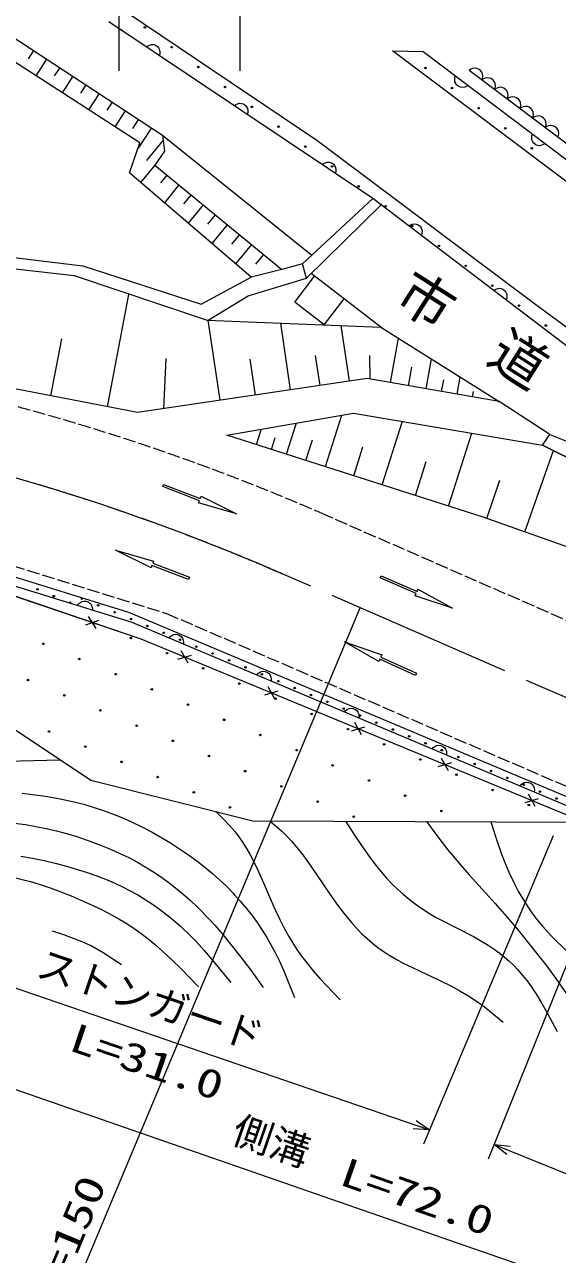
# Model space of a CAD drawing. Units: millimetres, scale not verified. Extents: x -64763 to 575237, y -104041 to 255959.
# Drawn here: x 390985 to 424929, y 117036 to 195314 of the extents above; entities that cross this region are included whole.
import ezdxf
from ezdxf.enums import TextEntityAlignment as Align

# ---------------------------------------------------------------- set-up
doc = ezdxf.new("R2010")
doc.units = ezdxf.units.MM
doc.header["$LTSCALE"] = 1000
doc.linetypes.add('CHAIN', pattern=[18.5, 12, -1.5, 3.5, -1.5])
doc.linetypes.add('USER1', pattern=[1, 0.8, -0.2])
for name, color, linetype, lineweight in [('M-BGD', 7, 'Continuous', 13), ('M-BMK-LINE', 2, 'Continuous', 13), ('M-STR-HTXT', 7, 'Continuous', 13)]:
    doc.layers.add(name, color=color, linetype=linetype, lineweight=lineweight)
doc.layers.add('M-BMK-HTXT', color=7, linetype='Continuous')
doc.styles.add('ＭＳ ゴシック', font='')
doc.styles.get('ＭＳ ゴシック').set_extended_font_data('MS Gothic')

# ---------------------------------------------------------------- blocks, each defined once
blk = doc.blocks.new('BUHIN2')
at = {"color": 7, "linetype": 'Continuous', "lineweight": 13}
blk.add_lwpolyline([(0, 500), (115, 460), (212, 400), (322, 305), (382, 195), (418, 78), (418, -78), (382, -195), (322, -305), (212, -402), (115, -462), (0, -500)], dxfattribs=at)
blk = doc.blocks.new('BUHIN3')
at = {"color": 7, "linetype": 'Continuous', "lineweight": 13}
blk.add_lwpolyline([(0, -500), (115, -462.5), (212.5, -402.5), (322.5, -305), (382.5, -195), (420, -77.5), (420, 77.5), (382.5, 195), (322.5, 305), (212.5, 402.5), (115, 460), (0, 500)], dxfattribs=at)
blk = doc.blocks.new('BUHIN4')
at = {"color": 7, "linetype": 'Continuous', "lineweight": 13}
for p, q in [((-282, 350), (282, -350)), ((-282, -350), (282, 350))]:
    blk.add_line(p, q, dxfattribs=at)
blk = doc.blocks.new('BUHIN13')
at = {"color": 7, "linetype": 'Continuous', "lineweight": 13}
blk.add_lwpolyline([(-288, -1000), (0, 0), (285, -1000)], dxfattribs=at)

msp = doc.modelspace()

# ---------------------------------------------------------------- linework, layer by layer
at = {"layer": 'M-BGD'}
for p, q in [((398327, 187781), (385850, 195832)), ((387377, 196404), (399776, 188277)), ((397456, 196128), (409605, 187957)), ((413161, 184251), (396349, 195488)), ((391559, 193663), (391210, 193130)), ((428840, 182807), (414433, 193645)), ((414433, 193645), (416379, 193602)), ((416379, 193602), (445827, 171368)), ((392392, 193117), (391698, 192059)), ((393225, 192571), (392880, 192044)), ((394059, 192024), (393373, 190978)), ((437050, 179022), (419316, 192400)), ((394896, 191476), (394555, 190955)), ((395734, 190927), (395055, 189892)), ((396567, 190381), (396229, 189866)), ((397400, 189835), (396729, 188812)), ((398232, 189289), (397851, 188708)), ((399065, 188744), (398211, 187441)), ((399811, 187961), (398752, 186670)), ((399776, 188277), (409277, 180637)), ((399776, 188277), (399891, 187247)), ((409605, 187957), (423546, 177502)), ((397678, 185874), (398327, 187781)), ((399891, 187247), (399280, 186370)), ((399280, 186370), (398380, 185272)), ((399280, 186370), (407369, 179731)), ((405423, 179235), (397678, 185874)), ((400050, 185738), (399641, 185240)), ((400819, 185107), (399891, 183977)), ((401589, 184475), (401118, 183902)), ((408691, 180092), (413161, 184251)), ((429362, 171932), (413161, 184251)), ((402359, 183843), (401404, 182680)), ((403129, 183211), (402645, 182621)), ((408944, 179182), (413698, 183843)), ((403900, 182578), (402918, 181382)), ((372793, 181792), (394142, 179336)), ((376108, 182209), (394703, 179967)), ((404670, 181946), (404172, 181340)), ((405440, 181314), (404431, 180085)), ((406213, 180680), (405702, 180057)), ((408691, 180092), (407369, 179731)), ((408944, 179182), (408691, 180092)), ((394142, 179336), (402625, 176508)), ((394703, 179967), (402240, 177513)), ((407369, 179731), (405423, 179235)), ((408194, 177653), (409457, 179300)), ((413678, 176060), (409237, 179469)), ((402240, 177513), (405423, 179235)), ((405226, 178044), (408944, 179182)), ((396262, 170989), (397637, 178131)), ((402688, 176506), (405226, 178044)), ((410079, 176206), (411342, 177853)), ((410079, 176206), (408194, 177653)), ((423546, 177502), (460437, 150352)), ((402625, 176508), (413678, 176060)), ((403443, 171400), (402688, 176506)), ((407930, 172064), (407300, 176319)), ((411681, 172619), (411156, 176162)), ((413678, 176060), (421224, 171322)), ((414306, 172523), (414798, 175357)), ((392664, 171682), (393362, 175313)), ((398178, 170620), (381158, 173896)), ((399846, 170867), (400008, 174063)), ((405687, 171732), (405348, 174020)), ((409805, 172341), (409521, 174260)), ((412996, 172751), (412988, 174247)), ((416573, 172130), (416904, 174035)), ((415440, 172326), (415645, 173511)), ((412801, 172785), (398178, 170620)), ((421224, 171322), (412801, 172785)), ((417554, 171959), (417685, 172711)), ((418535, 171789), (418727, 172890)), ((419521, 171618), (419581, 171967)), ((424440, 169222), (421224, 171322)), ((403864, 169190), (411949, 170591)), ((407664, 167973), (408300, 169959)), ((410146, 167179), (411197, 170461)), ((411949, 170591), (423970, 168543)), ((413757, 166023), (415050, 170063)), ((420197, 163961), (403864, 169190)), ((405768, 168580), (406087, 169575)), ((417999, 164665), (419485, 169307)), ((423970, 168543), (424440, 169222)), ((424440, 169222), (428413, 167640)), ((406716, 168277), (406955, 169022)), ((408905, 167576), (409327, 168893)), ((411952, 166601), (412538, 168431)), ((423970, 168543), (427690, 166710)), ((427690, 166710), (423970, 168543)), ((415878, 165344), (416573, 167514)), ((422847, 163024), (424676, 168195)), ((399788, 165911), (399842, 166050)), ((399842, 166050), (402174, 165149)), ((420434, 163877), (421257, 166314)), ((402120, 165010), (399788, 165911)), ((402174, 165149), (402228, 165289)), ((402228, 165289), (404479, 164179)), ((402066, 164870), (402120, 165010)), ((404479, 164179), (402066, 164870)), ((432541, 159595), (420197, 163961)), ((385357, 161725), (397596, 157909)), ((399041, 160747), (396787, 161851)), ((396787, 161851), (399202, 161168)), ((397848, 157261), (385789, 160969)), ((399095, 160888), (399041, 160747)), ((401429, 159994), (399095, 160888)), ((399202, 161168), (399148, 161028)), ((399148, 161028), (401483, 160134)), ((398419, 156201), (385940, 160430)), ((398419, 156201), (385987, 160397)), ((401483, 160134), (401429, 159994)), ((413632, 160090), (413691, 160228)), ((415924, 159094), (413632, 160090)), ((413691, 160228), (415984, 159231)), ((415864, 158956), (415924, 159094)), ((418247, 158166), (415864, 158956)), ((415984, 159231), (416044, 159369)), ((416044, 159369), (418247, 158166)), ((397596, 157909), (426324, 145849)), ((425784, 145489), (397848, 157261)), ((426059, 144790), (398419, 156201)), ((426059, 144790), (398419, 156201)), ((413548, 154785), (411366, 156024)), ((411366, 156024), (413735, 155195)), ((413735, 155195), (413672, 155058)), ((413672, 155058), (415948, 154024)), ((413610, 154922), (413548, 154785)), ((415886, 153887), (413610, 154922)), ((415948, 154024), (415886, 153887)), ((389891, 150772), (395198, 147213)), ((395198, 147213), (405536, 144636)), ((405536, 144636), (426156, 144541))]:
    msp.add_line(p, q, dxfattribs=at)
at = {"layer": 'M-BGD', "linetype": 'USER1'}
for p, q in [((457342, 143469), (410178, 164088)), ((385423, 162366), (400131, 157791)), ((400023, 157838), (428349, 145596))]:
    msp.add_line(p, q, dxfattribs=at)
at = {"layer": 'M-BGD'}
for points in [[(379773, 147796), (380784, 147989), (381807, 148163), (382794, 148293), (383439, 148350), (384097, 148388), (384976, 148414), (385867, 148419), (387802, 148408), (389252, 148417), (390710, 148446), (393244, 148524)], [(390834, 146384), (391500, 146317), (392164, 146229), (392815, 146124), (393473, 145996), (394117, 145851), (394758, 145686), (395488, 145471), (396085, 145269), (396684, 145044), (397285, 144796), (397887, 144526), (398500, 144229), (399105, 143913), (400280, 143235), (400863, 142859), (401433, 142467), (401959, 142082), (402472, 141681), (402948, 141284), (403412, 140872), (403839, 140465), (404253, 140044), (404342, 139949), (404725, 139525), (405099, 139079), (405452, 138629), (405795, 138158), (406115, 137684), (406418, 137199), (406943, 136253), (407214, 135696), (407472, 135122), (408175, 133378)], [(403159, 145229), (403618, 144781), (404068, 144312), (404393, 143935), (404636, 143618), (404869, 143281), (405117, 142881), (405354, 142461), (405731, 141717), (406199, 140690), (406650, 139648), (406955, 138965), (407241, 138359), (407550, 137753), (407821, 137263), (408108, 136784), (408331, 136442), (408635, 136010), (408956, 135590), (409362, 135096), (409790, 134607), (411084, 133230)], [(389811, 144552), (391051, 144394), (391701, 144282), (392357, 144148), (393009, 143995), (393666, 143820), (394318, 143626), (394974, 143409), (395830, 143094), (396450, 142836), (397062, 142561), (397620, 142289), (398177, 141994), (399156, 141412), (399639, 141090), (400118, 140745), (400594, 140379), (401066, 139990), (401531, 139579), (401991, 139147), (402176, 138965), (402643, 138485), (403102, 137984), (403612, 137395), (404113, 136785), (404755, 135966), (405388, 135125), (406190, 134033)], [(406611, 144631), (407375, 143973), (407688, 143666), (407987, 143345), (408317, 142958), (408638, 142549), (409070, 141958), (409488, 141353), (409937, 140685), (410433, 139957), (410944, 139243), (411307, 138768), (411686, 138306), (411810, 138162), (412130, 137803), (412473, 137451), (412800, 137141), (413149, 136840), (413479, 136581), (413828, 136333), (413836, 136327), (414220, 136078), (414615, 135846), (415151, 135560), (415698, 135290), (416589, 134874), (417388, 134498), (418186, 134100), (418705, 133820), (419213, 133523), (419838, 133116), (420289, 132787), (420736, 132436), (421482, 131816)], [(411428, 144609), (412000, 143721), (412589, 142844), (412954, 142332), (413316, 141854), (413700, 141381), (414041, 140990), (414404, 140605), (414740, 140277), (415097, 139956), (415475, 139644), (415873, 139341), (416284, 139054), (416723, 138773), (417172, 138509), (417382, 138393), (419584, 137267), (420058, 137002), (420522, 136719), (420907, 136463), (421286, 136185), (421835, 135726), (422128, 135445), (422413, 135144), (422709, 134799), (422991, 134440), (423293, 134019), (423586, 133576), (423939, 133000), (424277, 132410), (424918, 131224)], [(416590, 144586), (417249, 143694), (417925, 142815), (418175, 142503), (418727, 141847), (419301, 141196), (420964, 139362), (421700, 138520), (422420, 137666), (423519, 136308), (424182, 135458), (424829, 134597), (425368, 133842), (425912, 133040), (426440, 132226), (427482, 130554)], [(420681, 144567), (421008, 143565), (421353, 142571), (421581, 141973), (421830, 141374), (422206, 140580), (422451, 140123), (422719, 139666), (423005, 139219), (423308, 138783), (423627, 138358), (423969, 137938), (424572, 137268), (425592, 136267)], [(390745, 142381), (391495, 142251), (392240, 142101), (392942, 141940), (393649, 141757), (394912, 141373), (395526, 141158), (396133, 140923), (396685, 140689), (397229, 140436), (398200, 139921), (398671, 139636), (399132, 139335), (399590, 139011), (400035, 138671), (400477, 138310), (400912, 137926), (401029, 137818), (401475, 137388), (401906, 136944), (402419, 136384), (402923, 135802), (404126, 134339)], [(386846, 141565), (387918, 141431), (388986, 141278), (390134, 141068), (390746, 140927), (391354, 140766), (391986, 140578), (392623, 140367), (393291, 140124), (393963, 139859), (395295, 139271), (395926, 138965), (396557, 138637), (397062, 138353), (397564, 138048), (397971, 137780), (398416, 137463), (398849, 137129), (399332, 136730), (399802, 136314), (400386, 135767), (400958, 135203), (402061, 134071)], [(392733, 137627), (393468, 137389), (394194, 137133), (394629, 136961), (395064, 136766), (395180, 136709), (395584, 136496), (395988, 136260), (397168, 135486)]]:
    msp.add_lwpolyline(points, dxfattribs=at)
for centre in [(398649, 195139), (400351, 193874), (402054, 192609), (416525, 192551), (403757, 191344), (418218, 191273), (405460, 190079), (419911, 189995), (407162, 188813), (421604, 188717), (408865, 187548), (423297, 187438), (410568, 186283), (412271, 185018), (413974, 183753), (415676, 182488), (417379, 181223), (419082, 179957), (420785, 178692), (422487, 177427), (424190, 176162), (391806, 159373), (392849, 158934), (395675, 158356), (396718, 157917), (397760, 157478), (398803, 157038), (399845, 156599), (392173, 155900), (397751, 156271), (400888, 156160), (400056, 155305), (401931, 155720), (402973, 155281), (394478, 154933), (402362, 154338), (404016, 154842), (405058, 154402), (391206, 153594), (396784, 153966), (406101, 153963), (407143, 153524), (393512, 152627), (399089, 152999), (404667, 153371), (408186, 153084), (409229, 152645), (401395, 152032), (406973, 152404), (410271, 152206), (395817, 151660), (403700, 151065), (409278, 151437), (411314, 151766), (412356, 151327), (392545, 150322), (398122, 150694), (411584, 150470), (413399, 150888), (414442, 150448), (400428, 149727), (406006, 150098), (413889, 149503), (415484, 150009), (416527, 149570), (394850, 149355), (402733, 148760), (408311, 149132), (417569, 149130), (418612, 148691), (397156, 148388), (410617, 148165), (416194, 148536), (419654, 148252), (399461, 147421), (405039, 147793), (412922, 147198), (418500, 147570), (420697, 147812), (421740, 147373), (401767, 146454), (407344, 146826), (420805, 146603), (422782, 146934), (423825, 146494), (409650, 145859), (415228, 146231), (423111, 145636), (424867, 146055), (404072, 145488), (411955, 144892), (417533, 145264)]:
    msp.add_circle(centre, 50, dxfattribs=at)
for centre, start, end in [((397165, 194920), 347.92018, 124.56424), ((393891, 158494), 324.21673, 181.60197), ((394632, 158796), 117.67168, 27.69705), ((395445, 157238), 200.63978, 302.06669)]:
    msp.add_arc(centre, 50, start, end, dxfattribs=at)
at = {"layer": 'M-BGD', "linetype": 'USER1'}
msp.add_arc((354098, 35811), 140000, 66.38599, 77.14874, dxfattribs=at)
at = {"layer": 'M-BMK-LINE', "linetype": 'CHAIN'}
msp.add_line((455511, 139398), (407546, 160291), dxfattribs=at)
at = {"layer": 'M-BMK-LINE'}
msp.add_line((412341, 158165), (393246, 112576), dxfattribs=at)
msp.add_arc((351639, 31938), 140000, 66.46312, 92.23154, dxfattribs=at)
at = {"layer": 'M-BMK-LINE', "linetype": 'CHAIN'}
msp.add_arc((351639, 31938), 140000, 66.46312, 92.23154, dxfattribs=at)
at = {"layer": 'M-STR-HTXT'}
for p, q in [((397017, 192379), (397017, 201379)), ((404712, 192379), (404712, 200379)), ((424658, 143688), (416398, 124050)), ((427922, 141466), (420517, 123103)), ((379805, 137615), (416786, 124972)), ((375193, 132803), (442012, 109646)), ((420891, 124030), (444262, 114605))]:
    msp.add_line(p, q, dxfattribs=at)

# ---------------------------------------------------------------- block references
at = {"layer": 'M-BGD'}
for name, p, rotation in [('BUHIN2', (399151, 193615), 56.24222), ('BUHIN2', (418833, 191749), 232.94646), ('BUHIN2', (404755, 189869), 56.24222), ('BUHIN2', (423741, 188043), 232.94646), ('BUHIN2', (410359, 186124), 56.24222), ('BUHIN2', (415861, 182198), 52.75178), ('BUHIN2', (421262, 178091), 52.75178), ('BUHIN2', (394833, 158188), 72.90929), ('BUHIN4', (395299, 157259), 71.27827), ('BUHIN2', (400642, 156084), 67.14984), ('BUHIN4', (401183, 155060), 67.56632), ('BUHIN2', (406229, 153729), 67.14984), ('BUHIN4', (406711, 152778), 67.56632), ('BUHIN2', (411816, 151375), 67.14984), ('BUHIN4', (412239, 150496), 67.56632), ('BUHIN2', (417403, 149020), 67.14984), ('BUHIN4', (417767, 148213), 67.56632), ('BUHIN2', (422991, 146666), 67.14984), ('BUHIN4', (423295, 145931), 67.56632)]:
    msp.add_blockref(name, p, dxfattribs=dict(at, rotation=rotation))
at = {"layer": 'M-BGD', "xscale": 1.009713, "yscale": 1.009713, "rotation": 52.97237}
for p in [(419719, 192096), (420525, 191487), (421331, 190879), (422137, 190271), (422943, 189663), (423749, 189055), (424555, 188447)]:
    msp.add_blockref('BUHIN3', p, dxfattribs=at)
at = {"layer": 'M-STR-HTXT'}
for p, rotation in [((416786, 124972), 251.12545), ((420891, 124030), 68.03727)]:
    msp.add_blockref('BUHIN13', p, dxfattribs=dict(at, rotation=rotation))

# ---------------------------------------------------------------- texts
at = {"layer": 'M-BGD', "style": 'ＭＳ ゴシック', "width": 1.35}
msp.add_text('R=150', height=1833, rotation=67.3, dxfattribs=at).set_placement((393494, 113575), align=Align.BOTTOM_LEFT)
at = {"layer": 'M-BMK-HTXT', "style": 'ＭＳ ゴシック'}
msp.add_text('市\u3000道', height=2566, rotation=327.6, dxfattribs=at).set_placement((413997, 176974), align=Align.BOTTOM_LEFT)
at = {"layer": 'M-STR-HTXT', "style": 'ＭＳ ゴシック'}
for s, rotation, p in [('ストンガード', 341.2, (391438, 134256)), ('側溝', 340.9, (403882, 123682))]:
    msp.add_text(s, height=1833, rotation=rotation, dxfattribs=at).set_placement(p, align=Align.BOTTOM_LEFT)
at = {"layer": 'M-STR-HTXT', "style": 'ＭＳ ゴシック', "width": 1.35}
for s, rotation, p in [('L=31.0', 341.2, (393536, 129536)), ('L=72.0', 340.7, (410757, 120992))]:
    msp.add_text(s, height=1833, rotation=rotation, dxfattribs=at).set_placement(p, align=Align.BOTTOM_LEFT)

doc.saveas('drawing.dxf')
